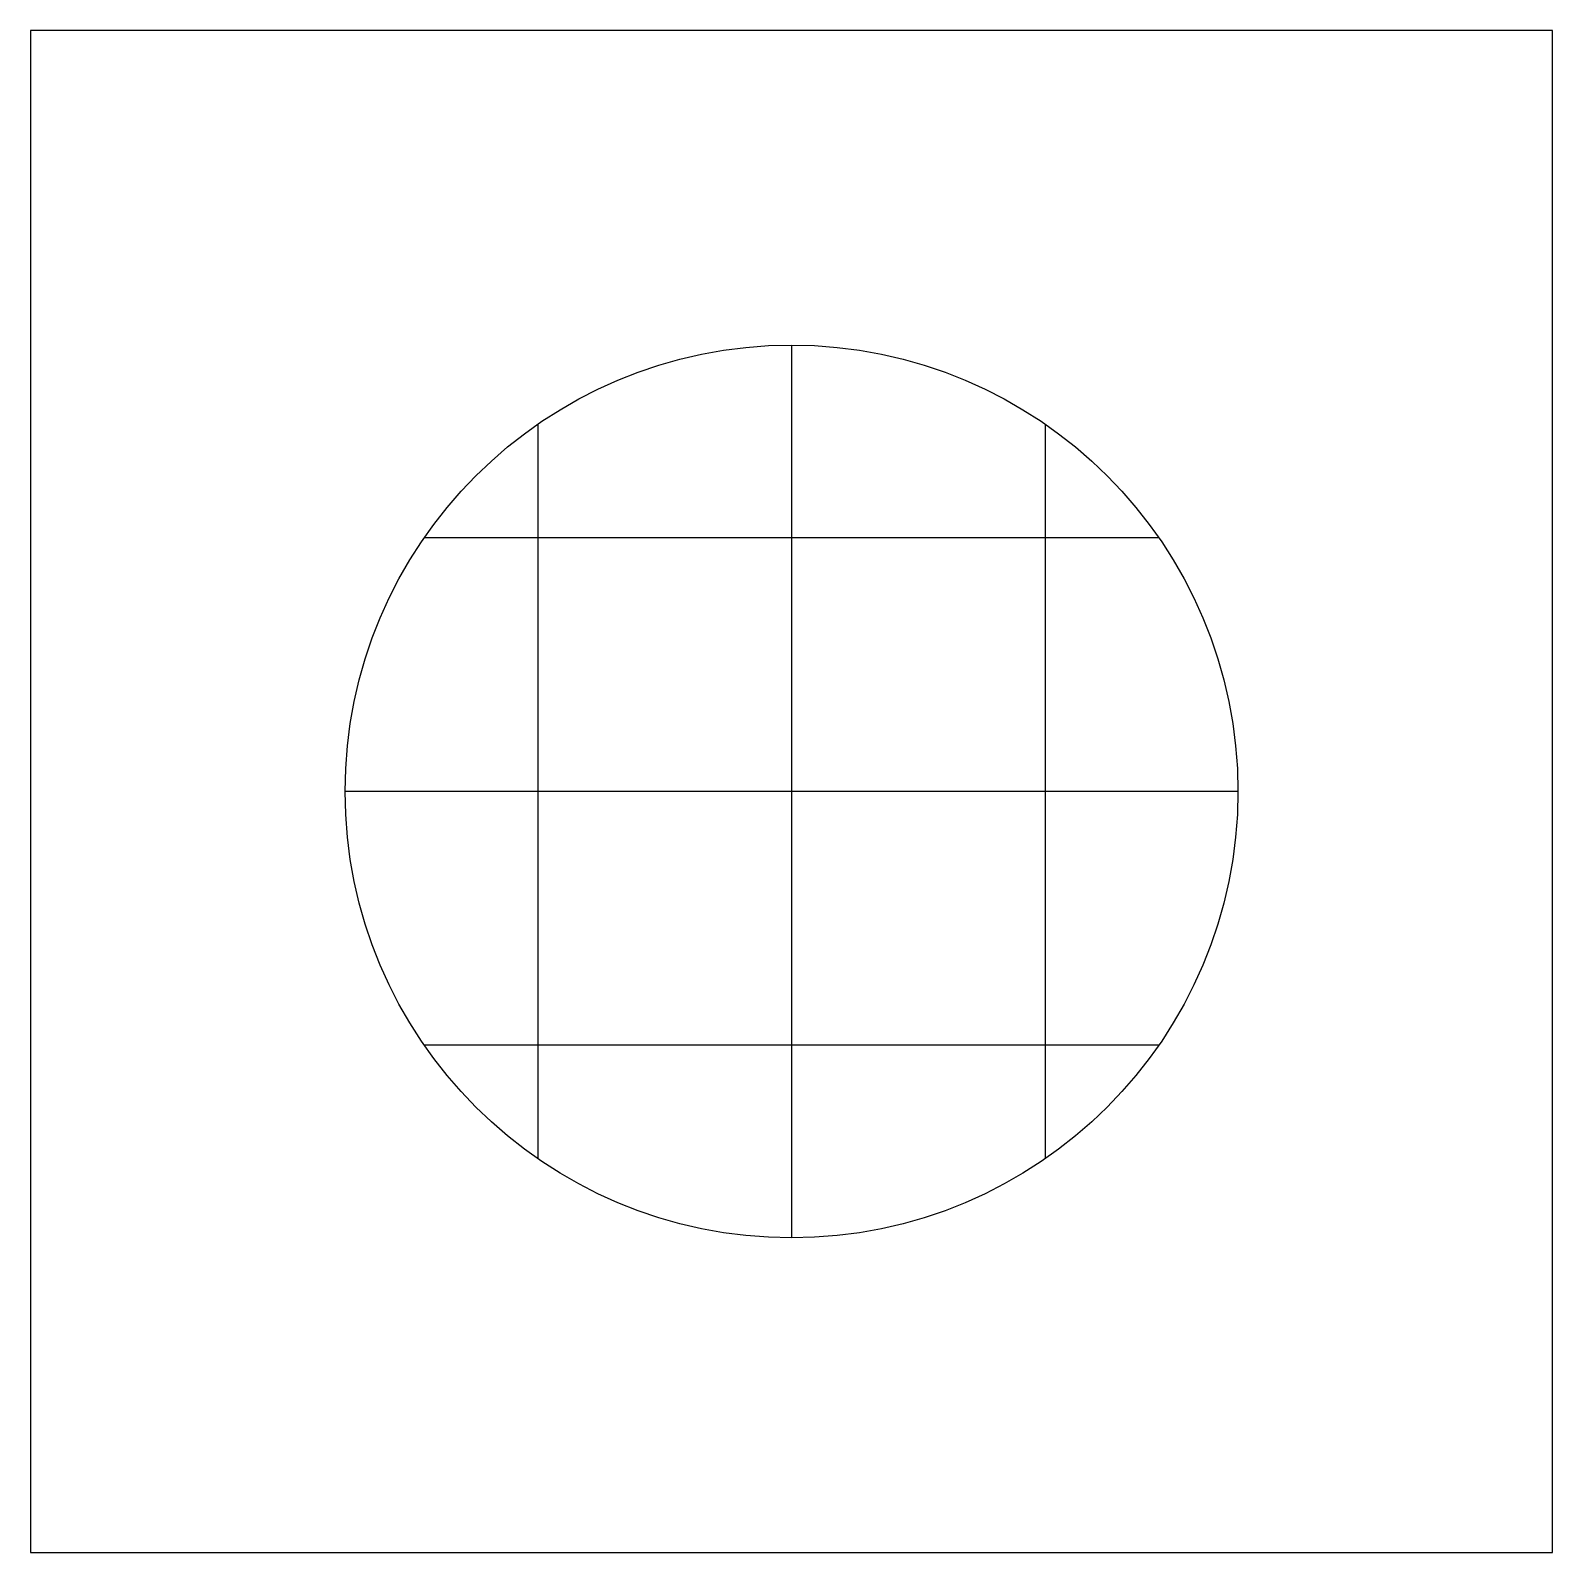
# Model space of a CAD drawing. Extents: x 13.104 to 13.229, y 9.071 to 9.196.
import ezdxf

# ---------------------------------------------------------------- set-up
doc = ezdxf.new("R2010")
doc.units = 0
doc.header["$MEASUREMENT"] = 0
doc.layers.get('0').update_dxf_attribs({"linetype": 'CONTINUOUS'})

# ---------------------------------------------------------------- blocks, each defined once
blk = doc.blocks.new('FLOOR_DRAIN')
blk.add_lwpolyline([(-0.0625, -0.0625), (0.0625, -0.0625), (0.0625, 0.0625), (-0.0625, 0.0625)], close=True)
blk.add_circle((0, 0), 0.03666)

msp = doc.modelspace()

# ---------------------------------------------------------------- linework, layer by layer
at = {"color": 8}
for p, q in [((13.16605, 9.16972), (13.16605, 9.09641)), ((13.14521, 9.16323), (13.14521, 9.10291)), ((13.18688, 9.16323), (13.18688, 9.10291)), ((13.19621, 9.1539), (13.13589, 9.1539)), ((13.2027, 9.13307), (13.12939, 9.13307)), ((13.2027, 9.13307), (13.12939, 9.13307)), ((13.19621, 9.11223), (13.13589, 9.11223))]:
    msp.add_line(p, q, dxfattribs=at)

# ---------------------------------------------------------------- block references
msp.add_blockref('FLOOR_DRAIN', (13.16605, 9.13307))

doc.saveas('drawing.dxf')
